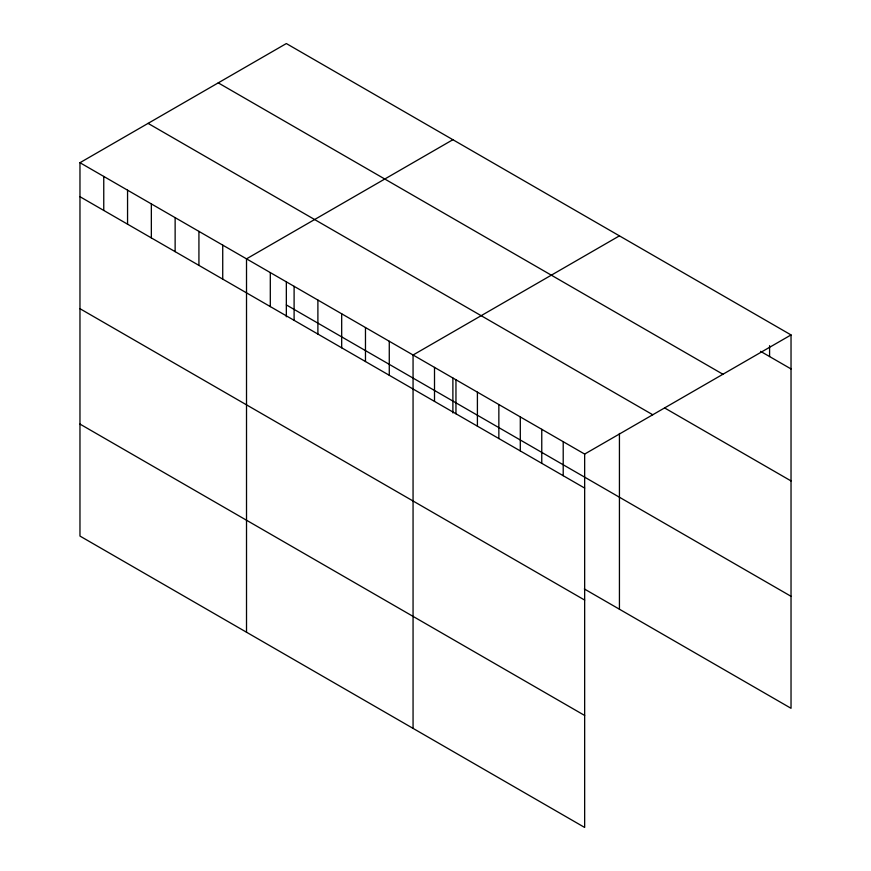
<?xml version="1.0" encoding="UTF-8"?>
<svg xmlns="http://www.w3.org/2000/svg" width="871" height="871" viewBox="0 0 871 871"><rect width="100%" height="100%" fill="white"/><g stroke="black" fill="none" stroke-linecap="round" stroke-linejoin="round"><path stroke-width="1.31" d="M79.969 162.703L584.659 454.074L584.659 827.45L79.969 536.068L79.969 162.703L286.341 43.55L791.031 334.932L791.031 708.297L584.321 588.948M452.887 139.708L246.515 258.85L246.515 632.226M619.433 235.856L413.061 355.009L413.061 728.385M584.659 454.074L791.031 334.932M760.557 351.34L791.031 368.934M218.24 82.865L722.93 374.247M664.595 407.933L791.031 480.923M148.07 123.377L652.76 414.759M286.341 304.926L791.031 596.308M79.969 196.704L584.659 488.087M79.969 308.693L584.659 600.075M79.969 424.079L584.659 715.461M769.583 345.667L769.583 356.555M619.433 433.442L619.433 609.232M563.21 441.695L563.21 475.708M541.762 429.316L541.762 463.318M520.303 416.926L520.303 450.938M498.854 404.547L498.854 438.549M477.406 392.157L477.406 426.169M455.958 379.778L455.958 413.779M452.887 378.014L452.887 412.941M434.509 367.399L434.509 401.4M389.272 341.269L389.272 375.281M365.472 327.54L365.472 361.541M341.682 313.8L341.682 347.812M317.893 300.06L317.893 334.072M294.104 286.33L294.104 320.332M286.341 281.856L286.341 316.794M270.304 272.59L270.304 306.603M222.726 245.121L222.726 279.123M198.926 231.381L198.926 265.394M175.136 217.641L175.136 251.654M151.347 203.912L151.347 237.914M127.558 190.172L127.558 224.185M103.758 176.432L103.758 210.444"/></g></svg>
